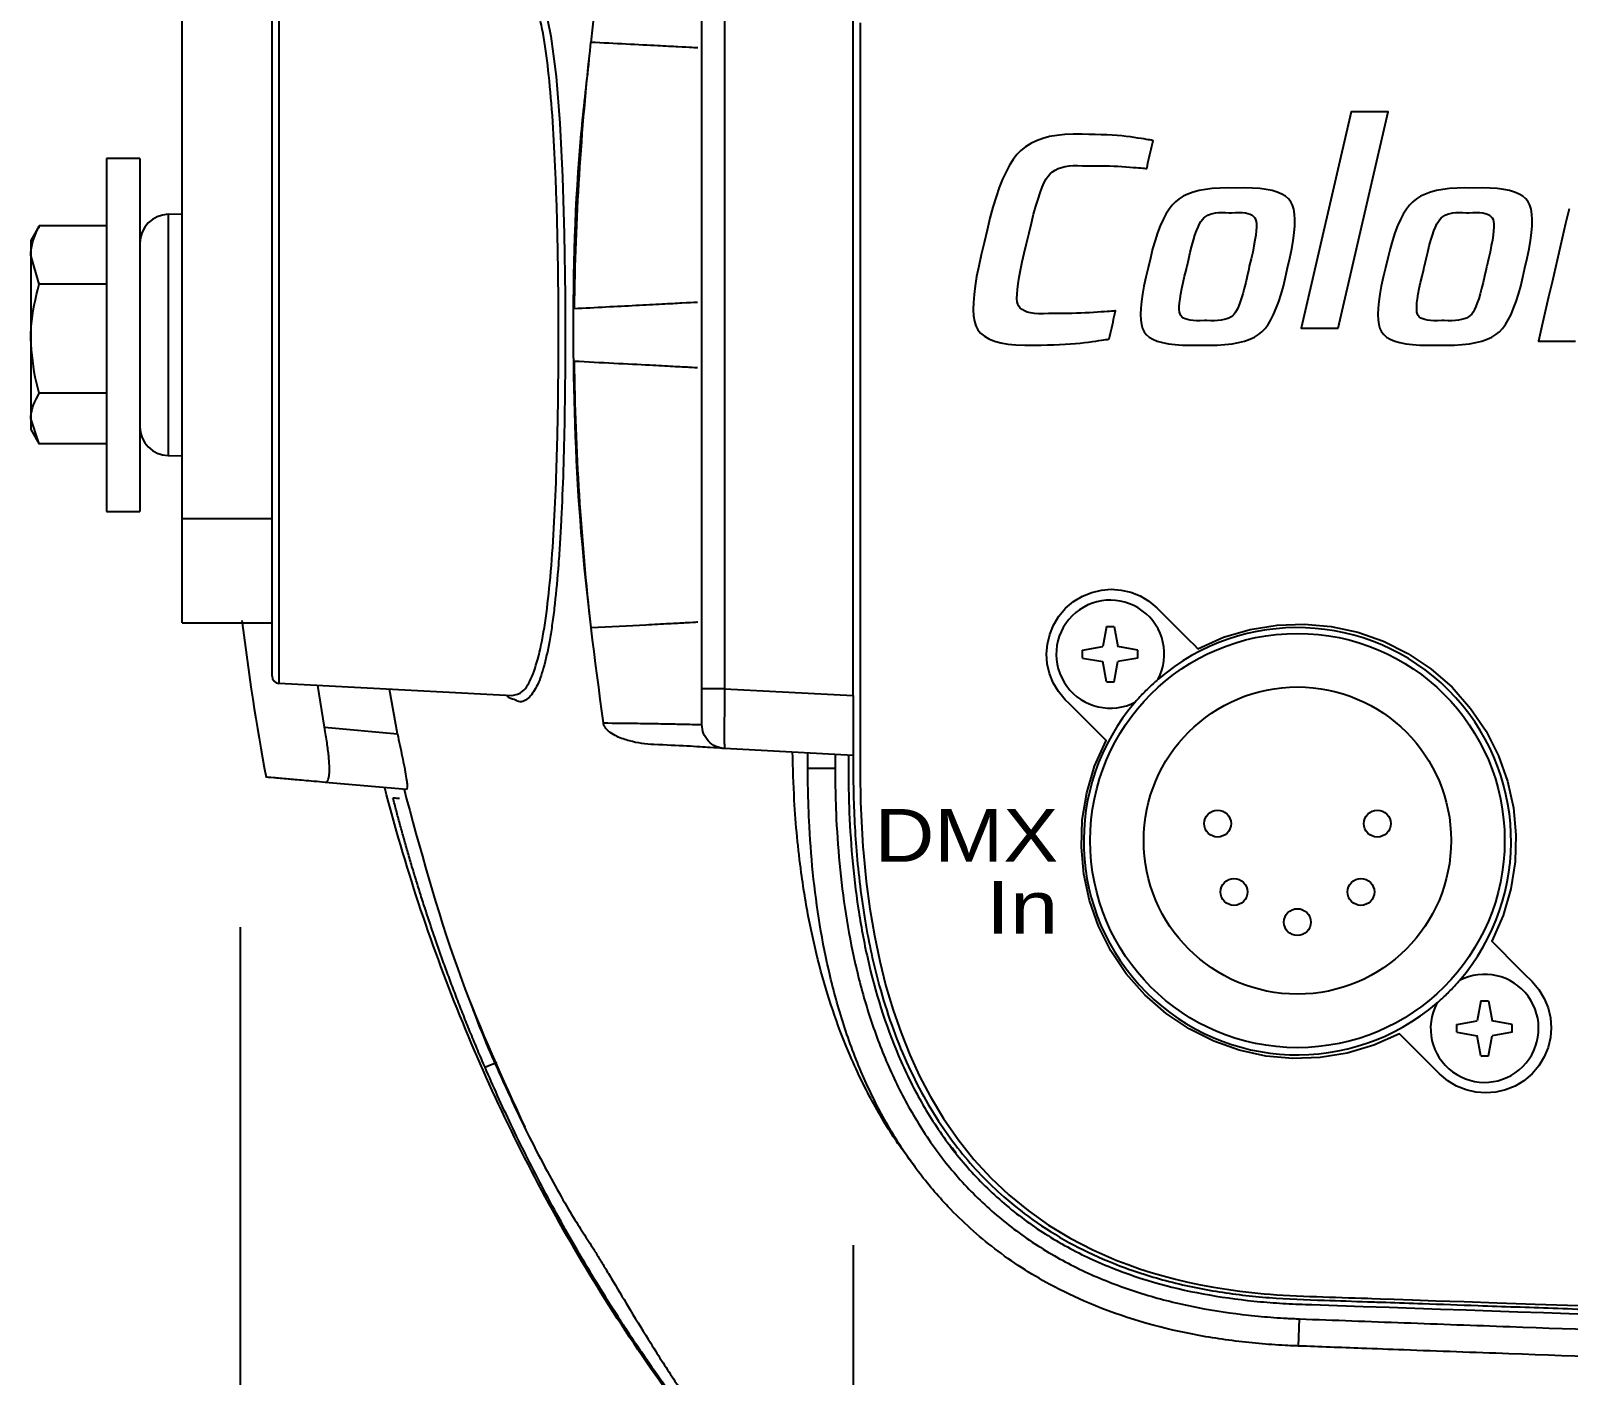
# Model space of a CAD drawing. Header units: inches. Extents: x 1.2 to 44.8, y 1.3 to 32.8.
# Drawn here: x 1.209 to 4.411, y 8.16 to 10.961 of the extents above; entities that cross this region are included whole.
import ezdxf

# ---------------------------------------------------------------- set-up
doc = ezdxf.new("R2010")
doc.units = ezdxf.units.IN
doc.header["$MEASUREMENT"] = 0
for name, color, linetype in [('7412A1005 - CSPAR-XLR', 7, 'Continuous'), ('DIM', 1, 'Continuous'), ('LABEL', 2, 'Continuous'), ('OBJECT', 7, 'Continuous')]:
    doc.layers.add(name, color=color, linetype=linetype)
doc.styles.add('Arial', font='arial.ttf')
doc.dimstyles.new('ANSI & Metric .30 Stacked', dxfattribs={"dimscale": 2.666667, "dimtxt": 0.3, "dimasz": 0.375, "dimexe": 0.3, "dimexo": 0.3, "dimgap": 0.1, "dimtad": 0, "dimtih": 1, "dimtoh": 1, "dimzin": 4, "dimdsep": 46, "dimtxsty": 'Arial', "dimcen": 0.15, "dimadec": 0, "dimazin": 0, "dimtfac": 0.75, "dimtofl": 0, "dimtmove": 0, "dimatfit": 3, "dimfxl": 1, "dimtolj": 1, "dimtzin": 0, "dimarcsym": 0})

# ---------------------------------------------------------------- blocks, each defined once
blk = doc.blocks.new('*D2')
at = {"layer": 'Defpoints', "color": 0, "transparency": 16777216}
for p in [(2.9219, 8.7308), (8.2869, 8.7308), (2.9219, 4.8502)]:
    blk.add_point(p, dxfattribs=at)
at = {"layer": 'DIM', "color": 0, "lineweight": -2, "transparency": 16777216}
for p, q in [((2.9219, 8.4308), (2.9219, 4.5502)), ((8.2869, 8.4308), (8.2869, 4.5502)), ((3.2969, 4.8502), (4.7707, 4.8502)), ((7.9119, 4.8502), (6.5454, 4.8502))]:
    blk.add_line(p, q, dxfattribs=at)
at = {"layer": 'DIM', "color": 0, "transparency": 16777216}
for points in [[(3.2969, 4.9127), (3.2969, 4.7877), (2.9219, 4.8502)], [(7.9119, 4.9127), (7.9119, 4.7877), (8.2869, 4.8502)]]:
    blk.add_solid(points, dxfattribs=at)
at = {"layer": 'DIM', "color": 0, "transparency": 16777216, "char_height": 0.3, "attachment_point": 5, "style": 'Arial'}
for s, insert in [('\\A1;5.37', (5.658, 5.1035)), ('\\A1;[136mm]', (5.658, 4.558))]:
    blk.add_mtext(s, dxfattribs=dict(at, insert=insert))
blk = doc.blocks.new('*D3')
at = {"layer": 'Defpoints', "color": 0, "transparency": 16777216}
for p in [(9.6286, 9.7121), (1.6453, 9.3933), (1.6453, 3.4586)]:
    blk.add_point(p, dxfattribs=at)
at = {"layer": 'DIM', "color": 0, "lineweight": -2, "transparency": 16777216}
for p, q in [((9.6286, 9.4121), (9.6286, 3.1586)), ((1.6453, 9.0933), (1.6453, 3.1586)), ((2.0203, 3.4586), (4.7847, 3.4586)), ((9.2536, 3.4586), (6.5594, 3.4586))]:
    blk.add_line(p, q, dxfattribs=at)
at = {"layer": 'DIM', "color": 0, "transparency": 16777216}
for points in [[(2.0203, 3.5211), (2.0203, 3.3961), (1.6453, 3.4586)], [(9.2536, 3.5211), (9.2536, 3.3961), (9.6286, 3.4586)]]:
    blk.add_solid(points, dxfattribs=at)
at = {"layer": 'DIM', "color": 0, "transparency": 16777216, "char_height": 0.3, "attachment_point": 5, "style": 'Arial'}
for s, insert in [('\\A1;7.98', (5.672, 3.7117)), ('\\A1;[203mm]', (5.672, 3.1663))]:
    blk.add_mtext(s, dxfattribs=dict(at, insert=insert))

msp = doc.modelspace()

# ---------------------------------------------------------------- linework, layer by layer
at = {"layer": '7412A1005 - CSPAR-XLR'}
for centre, radius in [((3.8469, 9.2736), 0.32), ((3.6807, 9.3089), 0.028), ((4.0132, 9.3089), 0.028), ((3.7148, 9.1666), 0.028), ((3.9791, 9.1666), 0.028), ((3.8469, 9.1036), 0.028)]:
    msp.add_circle(centre, radius, dxfattribs=at)
at = {"layer": 'LABEL'}
for points in [[(2.9364, 10.9769), (2.9364, 10.95), (2.9364, 10.9231), (2.9364, 10.8962), (2.9364, 10.8694), (2.9364, 9.7842), (2.9364, 9.7369), (2.9364, 9.6941), (2.9364, 9.6558), (2.9364, 9.6221), (2.9364, 9.593), (2.9364, 9.5683), (2.9364, 9.5483), (2.9364, 9.5328), (2.9364, 9.5218), (2.9364, 9.5154), (2.9364, 9.4944), (2.9364, 9.4751), (2.9364, 9.4575), (2.9364, 9.4416), (2.9365, 9.4273), (2.9365, 9.4147), (2.9366, 9.4038), (2.9366, 9.3946), (2.9367, 9.3871), (2.9368, 9.3812), (2.9371, 9.3674), (2.9374, 9.3537), (2.9378, 9.3401), (2.9384, 9.3266), (2.939, 9.3132), (2.9396, 9.3), (2.9404, 9.2868), (2.9412, 9.2738), (2.9422, 9.2608), (2.9432, 9.248), (2.949, 9.1886), (2.9566, 9.1311), (2.966, 9.0756), (2.9772, 9.022), (2.9902, 8.9703), (3.005, 8.9206), (3.0216, 8.8728), (3.0399, 8.8269), (3.0601, 8.783), (3.082, 8.741), (3.1099, 8.6944), (3.1403, 8.6505), (3.1731, 8.6094), (3.2083, 8.571), (3.246, 8.5354), (3.2861, 8.5026), (3.3286, 8.4726), (3.3736, 8.4453), (3.421, 8.4208), (3.4709, 8.399), (3.4943, 8.3901), (3.5182, 8.3817), (3.5426, 8.3738), (3.5675, 8.3666), (3.5929, 8.3599), (3.6187, 8.3538), (3.6451, 8.3482), (3.672, 8.3432), (3.6993, 8.3388), (3.7272, 8.3349), (3.7393, 8.3335), (3.7518, 8.3321), (3.7644, 8.3308), (3.7773, 8.3296), (3.7904, 8.3285), (3.8037, 8.3275), (3.8173, 8.3267), (3.8311, 8.3259), (3.8451, 8.3252), (3.8594, 8.3246), (3.8728, 8.3241), (3.8863, 8.3236), (3.8997, 8.3231), (3.9131, 8.3227), (3.9265, 8.3222), (3.9399, 8.3217), (3.9534, 8.3213), (3.9668, 8.3208), (3.9802, 8.3204), (3.9936, 8.32), (4.0016, 8.3197), (4.0197, 8.3191), (4.048, 8.3181), (4.0864, 8.3167), (4.135, 8.315), (4.1938, 8.313), (4.2628, 8.3106), (4.3419, 8.3078), (4.4312, 8.3047)], [(3.9318, 10.341), (4.0358, 10.7919), (3.9586, 10.7919), (3.8545, 10.341), (3.9318, 10.341)], [(3.4548, 10.3186), (3.4562, 10.3245), (3.4575, 10.3303), (3.4589, 10.3362), (3.4602, 10.342), (3.4616, 10.3479), (3.4629, 10.3537), (3.4642, 10.3595), (3.4656, 10.3654), (3.4669, 10.3712), (3.4683, 10.3771), (3.4674, 10.377), (3.4656, 10.3768), (3.4631, 10.3766), (3.4597, 10.3763), (3.4555, 10.376), (3.4505, 10.3757), (3.4448, 10.3753), (3.4382, 10.3748), (3.4308, 10.3743), (3.4226, 10.3738), (3.4139, 10.3733), (3.4051, 10.3728), (3.3961, 10.3724), (3.387, 10.3721), (3.3776, 10.3718), (3.3682, 10.3716), (3.3586, 10.3714), (3.3488, 10.3714), (3.3389, 10.3714), (3.3288, 10.3714), (3.318, 10.371), (3.3081, 10.3712), (3.2993, 10.3718), (3.2914, 10.373), (3.2845, 10.3747), (3.2785, 10.3769), (3.2736, 10.3796), (3.2696, 10.3828), (3.2666, 10.3866), (3.2646, 10.3908), (3.2634, 10.3962), (3.2628, 10.4031), (3.263, 10.4117), (3.2638, 10.4219), (3.2653, 10.4337), (3.2675, 10.4472), (3.2704, 10.4622), (3.274, 10.4789), (3.2782, 10.4973), (3.2831, 10.5172), (3.288, 10.5394), (3.2929, 10.5598), (3.2976, 10.5784), (3.3022, 10.5952), (3.3068, 10.6101), (3.3112, 10.6233), (3.3156, 10.6347), (3.3198, 10.6442), (3.324, 10.6519), (3.328, 10.6579), (3.3323, 10.6626), (3.3372, 10.6668), (3.3428, 10.6704), (3.349, 10.6734), (3.3558, 10.6758), (3.3632, 10.6777), (3.3713, 10.6789), (3.38, 10.6796), (3.3893, 10.6798), (3.3993, 10.6793), (3.4091, 10.6794), (3.4188, 10.6795), (3.4283, 10.6795), (3.4376, 10.6794), (3.4467, 10.6792), (3.4557, 10.679), (3.4645, 10.6786), (3.4731, 10.6782), (3.4815, 10.6777), (3.4898, 10.6772), (3.4976, 10.6766), (3.5046, 10.6761), (3.5108, 10.6756), (3.5163, 10.6752), (3.521, 10.6748), (3.525, 10.6745), (3.5281, 10.6742), (3.5306, 10.674), (3.5322, 10.6738), (3.5331, 10.6737), (3.5344, 10.6795), (3.5357, 10.6853), (3.5371, 10.6911), (3.5384, 10.6969), (3.5397, 10.7027), (3.5411, 10.7085), (3.5424, 10.7142), (3.5437, 10.72), (3.5451, 10.7258), (3.5464, 10.7316), (3.5459, 10.7318), (3.5447, 10.7322), (3.5427, 10.7326), (3.5399, 10.7331), (3.5364, 10.7337), (3.5321, 10.7344), (3.527, 10.7352), (3.5212, 10.7362), (3.5146, 10.7372), (3.5073, 10.7383), (3.4993, 10.7394), (3.4906, 10.7404), (3.4814, 10.7414), (3.4715, 10.7422), (3.4609, 10.7429), (3.4498, 10.7435), (3.438, 10.744), (3.4256, 10.7445), (3.4126, 10.7448), (3.3989, 10.745), (3.3801, 10.7452), (3.3625, 10.7445), (3.346, 10.7427), (3.3306, 10.74), (3.3165, 10.7363), (3.3034, 10.7315), (3.2916, 10.7258), (3.2808, 10.7191), (3.2712, 10.7114), (3.2628, 10.7028), (3.2551, 10.6927), (3.2476, 10.6807), (3.2402, 10.6669), (3.2331, 10.6513), (3.2262, 10.6338), (3.2195, 10.6144), (3.213, 10.5932), (3.2067, 10.5702), (3.2007, 10.5452), (3.1948, 10.5185), (3.1885, 10.4936), (3.1833, 10.4704), (3.179, 10.4489), (3.1757, 10.4291), (3.1735, 10.411), (3.1722, 10.3946), (3.172, 10.38), (3.1727, 10.367), (3.1745, 10.3557), (3.1772, 10.3461), (3.1814, 10.3379), (3.1873, 10.3306), (3.195, 10.3242), (3.2046, 10.3187), (3.2159, 10.3142), (3.229, 10.3107), (3.2439, 10.308), (3.2606, 10.3063), (3.2791, 10.3056), (3.2994, 10.3057), (3.3133, 10.3059), (3.3267, 10.3062), (3.3394, 10.3066), (3.3516, 10.3072), (3.3631, 10.3077), (3.3741, 10.3084), (3.3845, 10.3092), (3.3943, 10.3101), (3.4035, 10.3111), (3.4122, 10.3122), (3.4201, 10.3133), (3.4272, 10.3143), (3.4335, 10.3151), (3.439, 10.3159), (3.4437, 10.3166), (3.4476, 10.3172), (3.4506, 10.3177), (3.4528, 10.3181), (3.4542, 10.3184), (3.4548, 10.3186)], [(3.8262, 10.4668), (3.8311, 10.4872), (3.8352, 10.5062), (3.8382, 10.5237), (3.8403, 10.5397), (3.8415, 10.5542), (3.8417, 10.5672), (3.8409, 10.5788), (3.8392, 10.5888), (3.8365, 10.5974), (3.8329, 10.6045), (3.8281, 10.6105), (3.8218, 10.6158), (3.8141, 10.6204), (3.8049, 10.6243), (3.7942, 10.6275), (3.7821, 10.63), (3.7686, 10.6318), (3.7536, 10.6329), (3.7371, 10.6333), (3.7193, 10.633), (3.7016, 10.6333), (3.685, 10.6329), (3.6696, 10.6318), (3.6552, 10.63), (3.6421, 10.6275), (3.63, 10.6243), (3.619, 10.6204), (3.6092, 10.6158), (3.6005, 10.6105), (3.5929, 10.6045), (3.5861, 10.5974), (3.5795, 10.5888), (3.5731, 10.5788), (3.567, 10.5672), (3.5612, 10.5542), (3.5557, 10.5397), (3.5504, 10.5237), (3.5454, 10.5062), (3.5407, 10.4872), (3.5362, 10.4668), (3.5313, 10.4471), (3.5272, 10.4288), (3.5241, 10.4119), (3.5219, 10.3965), (3.5206, 10.3824), (3.5202, 10.3698), (3.5207, 10.3587), (3.5221, 10.3489), (3.5245, 10.3406), (3.5277, 10.3337), (3.5322, 10.3278), (3.5383, 10.3226), (3.5459, 10.3181), (3.5551, 10.3143), (3.5659, 10.3111), (3.5783, 10.3087), (3.5923, 10.3069), (3.6079, 10.3058), (3.625, 10.3054), (3.6437, 10.3057), (3.6624, 10.3054), (3.6798, 10.3058), (3.6959, 10.3069), (3.7107, 10.3087), (3.7243, 10.3111), (3.7366, 10.3143), (3.7476, 10.3181), (3.7574, 10.3226), (3.7659, 10.3278), (3.7731, 10.3337), (3.7796, 10.3406), (3.7858, 10.3489), (3.7917, 10.3587), (3.7974, 10.3698), (3.8029, 10.3824), (3.808, 10.3965), (3.813, 10.4119), (3.8176, 10.4288), (3.822, 10.4471), (3.8262, 10.4668)], [(4.3205, 10.4668), (4.3254, 10.4872), (4.3294, 10.5062), (4.3325, 10.5237), (4.3346, 10.5397), (4.3358, 10.5542), (4.336, 10.5672), (4.3352, 10.5788), (4.3335, 10.5888), (4.3308, 10.5974), (4.3272, 10.6045), (4.3224, 10.6105), (4.3161, 10.6158), (4.3083, 10.6204), (4.2991, 10.6243), (4.2885, 10.6275), (4.2764, 10.63), (4.2629, 10.6318), (4.2479, 10.6329), (4.2314, 10.6333), (4.2135, 10.633), (4.1958, 10.6333), (4.1793, 10.6329), (4.1638, 10.6318), (4.1495, 10.63), (4.1363, 10.6275), (4.1243, 10.6243), (4.1133, 10.6204), (4.1035, 10.6158), (4.0948, 10.6105), (4.0873, 10.6045), (4.0804, 10.5974), (4.0738, 10.5888), (4.0674, 10.5788), (4.0614, 10.5672), (4.0555, 10.5542), (4.05, 10.5397), (4.0447, 10.5237), (4.0397, 10.5062), (4.035, 10.4872), (4.0305, 10.4668), (4.0256, 10.4471), (4.0215, 10.4288), (4.0184, 10.4119), (4.0162, 10.3965), (4.0149, 10.3824), (4.0145, 10.3698), (4.015, 10.3587), (4.0164, 10.3489), (4.0187, 10.3406), (4.022, 10.3337), (4.0265, 10.3278), (4.0326, 10.3226), (4.0402, 10.3181), (4.0494, 10.3143), (4.0602, 10.3111), (4.0726, 10.3087), (4.0866, 10.3069), (4.1021, 10.3058), (4.1193, 10.3054), (4.138, 10.3057), (4.1566, 10.3054), (4.174, 10.3058), (4.1901, 10.3069), (4.205, 10.3087), (4.2186, 10.3111), (4.2309, 10.3143), (4.2419, 10.3181), (4.2517, 10.3226), (4.2602, 10.3278), (4.2674, 10.3337), (4.2739, 10.3406), (4.2801, 10.3489), (4.286, 10.3587), (4.2917, 10.3698), (4.2971, 10.3824), (4.3023, 10.3965), (4.3072, 10.4119), (4.3119, 10.4288), (4.3163, 10.4471), (4.3205, 10.4668)], [(3.7455, 10.4643), (3.7423, 10.4495), (3.7392, 10.4359), (3.7361, 10.4235), (3.733, 10.4123), (3.73, 10.4023), (3.727, 10.3935), (3.7241, 10.386), (3.7212, 10.3796), (3.7183, 10.3744), (3.7155, 10.3705), (3.7124, 10.3673), (3.7087, 10.3646), (3.7044, 10.3622), (3.6996, 10.3603), (3.6941, 10.3588), (3.6881, 10.3576), (3.6815, 10.3569), (3.6742, 10.3565), (3.6664, 10.3566), (3.658, 10.3571), (3.6531, 10.3571), (3.6445, 10.3566), (3.6368, 10.3565), (3.6298, 10.3569), (3.6236, 10.3576), (3.6181, 10.3588), (3.6134, 10.3603), (3.6095, 10.3622), (3.6064, 10.3646), (3.604, 10.3673), (3.6024, 10.3705), (3.6014, 10.3744), (3.6009, 10.3796), (3.601, 10.386), (3.6015, 10.3935), (3.6026, 10.4023), (3.6042, 10.4123), (3.6063, 10.4235), (3.609, 10.4359), (3.6121, 10.4495), (3.6158, 10.4643), (3.6159, 10.4648), (3.616, 10.4654), (3.6162, 10.466), (3.6163, 10.4666), (3.6164, 10.4671), (3.6165, 10.4677), (3.6167, 10.4683), (3.6168, 10.4688), (3.617, 10.4694), (3.6171, 10.47), (3.6205, 10.4854), (3.6238, 10.4996), (3.6271, 10.5125), (3.6304, 10.5241), (3.6336, 10.5345), (3.6367, 10.5436), (3.6399, 10.5515), (3.643, 10.5582), (3.646, 10.5635), (3.649, 10.5676), (3.6523, 10.5709), (3.6561, 10.5738), (3.6603, 10.5762), (3.6652, 10.5782), (3.6705, 10.5799), (3.6763, 10.581), (3.6827, 10.5818), (3.6896, 10.5822), (3.697, 10.5821), (3.7049, 10.5816), (3.7099, 10.5816), (3.7181, 10.5821), (3.7256, 10.5822), (3.7324, 10.5818), (3.7385, 10.581), (3.7439, 10.5799), (3.7485, 10.5782), (3.7524, 10.5762), (3.7556, 10.5738), (3.7581, 10.5709), (3.7599, 10.5676), (3.761, 10.5635), (3.7616, 10.5582), (3.7616, 10.5515), (3.7611, 10.5436), (3.7601, 10.5345), (3.7585, 10.5241), (3.7564, 10.5125), (3.7537, 10.4996), (3.7505, 10.4854), (3.7467, 10.47), (3.7466, 10.4694), (3.7465, 10.4688), (3.7464, 10.4683), (3.7462, 10.4677), (3.7461, 10.4671), (3.746, 10.4666), (3.7459, 10.466), (3.7457, 10.4654), (3.7456, 10.4648), (3.7455, 10.4643)], [(4.2398, 10.4643), (4.2366, 10.4495), (4.2334, 10.4359), (4.2304, 10.4235), (4.2273, 10.4123), (4.2243, 10.4023), (4.2213, 10.3935), (4.2184, 10.386), (4.2155, 10.3796), (4.2126, 10.3744), (4.2098, 10.3705), (4.2067, 10.3673), (4.203, 10.3646), (4.1987, 10.3622), (4.1939, 10.3603), (4.1884, 10.3588), (4.1824, 10.3576), (4.1758, 10.3569), (4.1685, 10.3565), (4.1607, 10.3566), (4.1524, 10.3571), (4.1473, 10.3571), (4.1388, 10.3566), (4.1311, 10.3565), (4.1241, 10.3569), (4.1179, 10.3576), (4.1124, 10.3588), (4.1077, 10.3603), (4.1038, 10.3622), (4.1006, 10.3646), (4.0983, 10.3673), (4.0966, 10.3705), (4.0957, 10.3744), (4.0952, 10.3796), (4.0952, 10.386), (4.0958, 10.3935), (4.0969, 10.4023), (4.0985, 10.4123), (4.1006, 10.4235), (4.1032, 10.4359), (4.1064, 10.4495), (4.1101, 10.4643), (4.1102, 10.4648), (4.1103, 10.4654), (4.1104, 10.466), (4.1106, 10.4666), (4.1107, 10.4671), (4.1108, 10.4677), (4.111, 10.4683), (4.1111, 10.4688), (4.1112, 10.4694), (4.1114, 10.47), (4.1148, 10.4854), (4.1181, 10.4996), (4.1214, 10.5125), (4.1246, 10.5241), (4.1279, 10.5345), (4.131, 10.5436), (4.1341, 10.5515), (4.1372, 10.5582), (4.1403, 10.5635), (4.1433, 10.5676), (4.1465, 10.5709), (4.1503, 10.5738), (4.1546, 10.5762), (4.1594, 10.5782), (4.1648, 10.5799), (4.1706, 10.581), (4.177, 10.5818), (4.1839, 10.5822), (4.1913, 10.5821), (4.1992, 10.5816), (4.2041, 10.5816), (4.2124, 10.5821), (4.2199, 10.5822), (4.2267, 10.5818), (4.2328, 10.581), (4.2381, 10.5799), (4.2428, 10.5782), (4.2467, 10.5762), (4.2499, 10.5738), (4.2524, 10.5709), (4.2542, 10.5676), (4.2553, 10.5635), (4.2558, 10.5582), (4.2559, 10.5515), (4.2554, 10.5436), (4.2543, 10.5345), (4.2528, 10.5241), (4.2506, 10.5125), (4.248, 10.4996), (4.2448, 10.4854), (4.241, 10.47), (4.2409, 10.4694), (4.2408, 10.4688), (4.2407, 10.4683), (4.2405, 10.4677), (4.2404, 10.4671), (4.2403, 10.4666), (4.2402, 10.466), (4.24, 10.4654), (4.2399, 10.4648), (4.2398, 10.4643)], [(4.4124, 10.5897), (4.4053, 10.5591), (4.3983, 10.5285), (4.3912, 10.4979), (4.3841, 10.4673), (4.3771, 10.4367), (4.37, 10.4061), (4.3629, 10.3755), (4.3559, 10.3449), (4.3488, 10.3143), (4.4261, 10.3143)], [(4.3354, 8.7876), (4.3185, 8.7733), (4.3001, 8.7621), (4.2804, 8.7542), (4.26, 8.7494), (4.2392, 8.7478), (4.2184, 8.7494), (4.198, 8.7542), (4.1783, 8.7621), (4.1599, 8.7733), (4.143, 8.7876), (4.1347, 8.796), (4.1263, 8.8043), (4.1179, 8.8127), (4.1096, 8.8211), (4.1012, 8.8294), (4.0929, 8.8378), (4.0845, 8.8461), (4.0762, 8.8545), (4.0678, 8.8628), (4.0595, 8.8712), (4.0058, 8.8474), (3.9504, 8.8309), (3.8941, 8.8217), (3.8374, 8.8197), (3.7812, 8.8247), (3.7259, 8.8367), (3.6725, 8.8555), (3.6214, 8.8811), (3.5735, 8.9134), (3.5294, 8.9521), (3.4906, 8.9962), (3.4584, 9.0442), (3.4328, 9.0952), (3.414, 9.1487), (3.402, 9.2039), (3.397, 9.2601), (3.399, 9.3168), (3.4082, 9.3731), (3.4246, 9.4285), (3.4485, 9.4822), (3.44, 9.4907), (3.4315, 9.4992), (3.423, 9.5077), (3.4145, 9.5162), (3.406, 9.5246), (3.3975, 9.5331), (3.389, 9.5416), (3.3805, 9.5501), (3.372, 9.5586), (3.3635, 9.5671), (3.3495, 9.5839), (3.3386, 9.6022), (3.3308, 9.6216), (3.3261, 9.6418), (3.3247, 9.6624), (3.3263, 9.683), (3.3311, 9.7032), (3.339, 9.7226), (3.35, 9.7408), (3.3642, 9.7574), (3.3809, 9.7716), (3.3991, 9.7826), (3.4185, 9.7905), (3.4387, 9.7953), (3.4592, 9.797), (3.4798, 9.7955), (3.5, 9.7908), (3.5195, 9.7831), (3.5378, 9.7721), (3.5545, 9.7581), (3.563, 9.7496), (3.5715, 9.7411), (3.58, 9.7326), (3.5885, 9.7241), (3.597, 9.7157), (3.6055, 9.7072), (3.614, 9.6987), (3.6225, 9.6902), (3.631, 9.6817), (3.6395, 9.6732), (3.6931, 9.697), (3.7484, 9.7134), (3.8046, 9.7226), (3.8612, 9.7247), (3.9173, 9.7197), (3.9725, 9.7078), (4.0259, 9.6891), (4.0768, 9.6636), (4.1247, 9.6315), (4.1689, 9.5929), (4.2076, 9.549), (4.2399, 9.5012), (4.2656, 9.4504), (4.2846, 9.397), (4.2967, 9.342), (4.3019, 9.2858), (4.3001, 9.2292), (4.2912, 9.173), (4.275, 9.1176), (4.2514, 9.064), (4.3102, 9.0052), (4.3186, 8.9968), (4.3354, 8.98), (4.3497, 8.9631), (4.3609, 8.9447), (4.3688, 8.925), (4.3736, 8.9046), (4.3752, 8.8838), (4.3736, 8.863), (4.3688, 8.8426), (4.3609, 8.8229), (4.3497, 8.8045), (4.3354, 8.7876)]]:
    msp.add_lwpolyline(points, dxfattribs=at)
at = {"layer": 'OBJECT'}
for p, q in [((1.5249, 9.7269), (1.5249, 16.7992)), ((1.7119, 9.6161), (1.7119, 16.7992)), ((2.3764, 10.9364), (2.3978, 11.1349)), ((2.9219, 9.576), (2.9219, 11.0779)), ((1.7262, 11.0527), (1.7262, 9.6012)), ((2.6069, 9.59), (2.6069, 11.0638)), ((2.6543, 11.0638), (2.6543, 9.59)), ((2.6065, 10.9244), (2.6065, 10.9244)), ((1.4369, 10.6944), (1.3669, 10.6944)), ((1.3669, 10.6944), (1.3669, 9.9594)), ((1.4369, 10.6944), (1.4369, 9.9594)), ((1.5249, 10.5786), (1.4959, 10.5781)), ((1.4959, 10.5781), (1.4959, 10.0757)), ((1.2271, 10.5544), (1.2095, 10.5238)), ((1.227, 10.554), (1.2255, 10.5494)), ((1.3669, 10.554), (1.227, 10.554)), ((1.2095, 10.5238), (1.2095, 10.1301)), ((1.227, 10.4328), (1.2095, 10.4934)), ((1.3669, 10.4328), (1.227, 10.4328)), ((2.6062, 10.3959), (2.6062, 10.3959)), ((2.6062, 10.258), (2.6062, 10.258)), ((1.3669, 10.2057), (1.227, 10.2057)), ((1.227, 10.0998), (1.2095, 10.1527)), ((1.2095, 10.1301), (1.2271, 10.0994)), ((1.3669, 10.0998), (1.227, 10.0998)), ((1.4959, 10.0757), (1.5249, 10.0752)), ((1.3669, 9.9594), (1.4369, 9.9594)), ((1.7119, 9.9436), (1.5249, 9.9436)), ((1.5249, 9.7269), (1.7119, 9.7269)), ((2.6065, 9.7294), (2.6065, 9.7294)), ((3.4492, 9.7195), (3.4415, 9.6776)), ((3.4492, 9.7195), (3.4652, 9.7195)), ((3.4652, 9.7195), (3.4728, 9.6776)), ((3.3996, 9.67), (3.4415, 9.6776)), ((3.3996, 9.6539), (3.3996, 9.67)), ((3.5148, 9.67), (3.4728, 9.6776)), ((3.5148, 9.6539), (3.5148, 9.67)), ((3.3996, 9.6539), (3.4415, 9.6463)), ((3.4492, 9.6044), (3.4415, 9.6463)), ((3.4652, 9.6044), (3.4728, 9.6463)), ((3.5148, 9.6539), (3.4728, 9.6463)), ((3.4492, 9.6044), (3.4652, 9.6044)), ((1.7262, 9.6012), (2.2121, 9.5757)), ((1.8213, 9.5096), (1.8072, 9.5969)), ((1.9729, 9.496), (1.9566, 9.5891)), ((2.6543, 9.59), (2.9219, 9.576)), ((1.8213, 9.5096), (1.9729, 9.496)), ((2.9219, 9.4511), (2.6543, 9.4652)), ((2.8275, 9.4242), (2.8274, 9.4561)), ((2.8842, 9.4531), (2.8842, 9.4242)), ((2.8275, 9.4242), (2.8842, 9.4242)), ((1.9915, 9.3801), (1.8222, 9.3949)), ((1.9867, 9.3805), (1.9919, 9.3601)), ((4.2287, 8.94), (4.221, 8.8981)), ((4.2287, 8.94), (4.2447, 8.94)), ((4.2447, 8.94), (4.2523, 8.8981)), ((4.1791, 8.8905), (4.221, 8.8981)), ((4.1791, 8.8744), (4.1791, 8.8905)), ((4.1791, 8.8744), (4.221, 8.8668)), ((4.2943, 8.8905), (4.2523, 8.8981)), ((4.2943, 8.8744), (4.2523, 8.8668)), ((4.2943, 8.8744), (4.2943, 8.8905)), ((4.2287, 8.8249), (4.221, 8.8668)), ((4.2447, 8.8249), (4.2523, 8.8668)), ((4.2287, 8.8249), (4.2447, 8.8249)), ((3.136, 8.6227), (3.1282, 8.6336)), ((3.8492, 8.2206), (3.8514, 8.2772))]:
    msp.add_line(p, q, dxfattribs=at)
at = {"layer": 'OBJECT', "flags": 128}
msp.add_lwpolyline([(2.2437, 11.0854), (2.2629, 11.0603), (2.2795, 11.0137), (2.2926, 10.9493), (2.3032, 10.8652), (2.3109, 10.7682), (2.3166, 10.6556), (2.3201, 10.5369), (2.322, 10.4088), (2.3223, 10.3269)], dxfattribs=at)
at = {"layer": 'OBJECT'}
msp.add_circle((3.8469, 9.2736), 0.4315, dxfattribs=at)
for centre, radius, start, end in [((1.4969, 10.5182), 0.06, 91, 180), ((1.4969, 10.1357), 0.06, 180, 269), ((3.4572, 9.6619), 0.1125, 332.2469, 297.7531), ((6.6019, 10.3269), 4.9882, 186.8464, 190.6459), ((3.8469, 9.2722), 0.445, 319.2986, 130.7014), ((1.7269, 9.6161), 0.015, 180, 267), ((3.8469, 9.2722), 0.445, 139.2986, 310.7014), ((4.2367, 8.8824), 0.1125, 152.2469, 117.7531)]:
    msp.add_arc(centre, radius, start, end, dxfattribs=at)
for points, knots in [([(2.3084, 10.3269), (2.3084, 10.3538), (2.3082, 10.4223), (2.3066, 10.5321), (2.3031, 10.6506), (2.2976, 10.7609), (2.2899, 10.8578), (2.2795, 10.9405), (2.2664, 11.0051), (2.25, 11.0505), (2.232, 11.076), (2.218, 11.0764), (2.2118, 11.0766)], [0, 0, 0, 0, 0.0675008, 0.171981, 0.2794949, 0.383922, 0.4913903, 0.5956309, 0.7028999, 0.8071273, 0.9143439, 1, 1, 1, 1]), ([(2.3752, 10.9365), (2.365, 10.8444), (2.3569, 10.7522), (2.3453, 10.5673), (2.3418, 10.4746), (2.3409, 10.382)], [0, 0, 0, 0, 0.5, 0.5, 1, 1, 1, 1]), ([(2.5983, 10.9248), (2.5956, 10.925), (2.5903, 10.9252), (2.5589, 10.9269), (2.5137, 10.9293), (2.4508, 10.9325), (2.4004, 10.9352), (2.3752, 10.9365)], [0, 0, 0, 0, 0.197238, 0.377446, 0.557806, 0.77887, 1, 1, 1, 1]), ([(2.4018, 9.5187), (2.3843, 9.6507), (2.3493, 9.9154), (2.3353, 10.3259), (2.3441, 10.6552), (2.3665, 10.8487), (2.3724, 10.9)], [0, 0, 0, 0, 0.288198, 0.578039, 0.888239, 1, 1, 1, 1]), ([(1.2095, 10.4934), (1.2095, 10.4948), (1.2097, 10.5153), (1.2187, 10.5354), (1.227, 10.554)], [0, 0, 0, 0, 0.070201, 1, 1, 1, 1]), ([(1.2095, 10.3192), (1.2096, 10.3277), (1.2104, 10.3662), (1.2198, 10.4036), (1.227, 10.4328)], [0, 0, 0, 0, 0.221869, 1, 1, 1, 1]), ([(2.3409, 10.382), (2.3854, 10.3843), (2.4528, 10.3878), (2.5263, 10.3917), (2.5695, 10.3939), (2.5927, 10.3952), (2.5969, 10.3954), (2.5978, 10.3954)], [0, 0, 0, 0, 0.360553, 0.544849, 0.729283, 0.941847, 1, 1, 1, 1]), ([(1.227, 10.2057), (1.225, 10.213), (1.2146, 10.2499), (1.2117, 10.2884), (1.2095, 10.3192)], [0, 0, 0, 0, 0.198275, 1, 1, 1, 1]), ([(2.2121, 9.5761), (2.2195, 9.5774), (2.2347, 9.5803), (2.2535, 9.612), (2.2695, 9.6634), (2.2821, 9.7333), (2.2919, 9.8206), (2.2991, 9.9211), (2.3041, 10.034), (2.3069, 10.1417), (2.3082, 10.2405), (2.3083, 10.298), (2.3084, 10.3269)], [0, 0, 0, 0, 0.104198, 0.215458, 0.321376, 0.430435, 0.535203, 0.643024, 0.747579, 0.85516, 0.927102, 1, 1, 1, 1]), ([(2.3223, 10.3269), (2.3223, 10.2976), (2.3222, 10.2684), (2.3217, 10.2105), (2.3213, 10.1817), (2.3208, 10.1531)], [0, 0, 0, 0, 0.5, 0.5, 1, 1, 1, 1]), ([(2.5978, 10.2584), (2.594, 10.2586), (2.587, 10.259), (2.5485, 10.261), (2.496, 10.2637), (2.4246, 10.2675), (2.3688, 10.2704), (2.3409, 10.2719)], [0, 0, 0, 0, 0.215327, 0.391546, 0.567946, 0.783942, 1, 1, 1, 1]), ([(2.3409, 10.2719), (2.3418, 10.1792), (2.3453, 10.0866), (2.357, 9.9017), (2.3652, 9.8094), (2.3756, 9.7173)], [0, 0, 0, 0, 0.5, 0.5, 1, 1, 1, 1]), ([(1.2095, 10.1527), (1.2095, 10.154), (1.2097, 10.1718), (1.2187, 10.1894), (1.227, 10.2057)], [0, 0, 0, 0, 0.070201, 1, 1, 1, 1]), ([(2.3208, 10.1531), (2.3201, 10.1159), (2.3193, 10.0799), (2.317, 10.01), (2.3157, 9.9762), (2.3132, 9.927), (2.3123, 9.9109), (2.3104, 9.8796), (2.3093, 9.8644), (2.306, 9.8204), (2.3035, 9.7929), (2.2992, 9.7544), (2.2976, 9.7421), (2.2944, 9.7183), (2.2927, 9.7071), (2.2872, 9.6752), (2.2833, 9.6564), (2.2768, 9.6319), (2.2745, 9.6243), (2.2697, 9.6104), (2.2672, 9.604), (2.2594, 9.587), (2.2539, 9.5785), (2.248, 9.5726)], [0, 0, 0, 0, 0.125, 0.125, 0.25, 0.25, 0.3125, 0.3125, 0.375, 0.375, 0.5, 0.5, 0.5625, 0.5625, 0.625, 0.625, 0.75, 0.75, 0.8125, 0.8125, 0.875, 0.875, 1, 1, 1, 1]), ([(2.3756, 9.7173), (2.4156, 9.7194), (2.4759, 9.7226), (2.5399, 9.7259), (2.5764, 9.7279), (2.5949, 9.7288), (2.598, 9.729), (2.5983, 9.729)], [0, 0, 0, 0, 0.373121, 0.56422, 0.755443, 0.975167, 1, 1, 1, 1]), ([(3.5567, 9.6095), (3.55, 9.6035), (3.5364, 9.5914), (3.5201, 9.5745), (3.5119, 9.5651), (3.5096, 9.5624)], [0, 0, 0, 0, 0.4140162, 0.8311039, 1, 1, 1, 1]), ([(2.2163, 9.5678), (2.2111, 9.5682), (2.2059, 9.5687), (2.2, 9.5763), (2.2, 9.5763)], [0, 0, 0, 0, 0.998038, 1, 1, 1, 1]), ([(2.2104, 9.5763), (2.2107, 9.576), (2.2113, 9.5756), (2.2119, 9.5759), (2.2121, 9.5761)], [0, 0, 0, 0, 0.525064, 1, 1, 1, 1]), ([(2.248, 9.5726), (2.2407, 9.5666), (2.2309, 9.5586), (2.2193, 9.5659), (2.2163, 9.5678)], [0, 0, 0, 0, 0.743427, 1, 1, 1, 1]), ([(2.6069, 9.5151), (2.6069, 9.5151), (2.6069, 9.5158), (2.6069, 9.5193), (2.6069, 9.5208), (2.6069, 9.5252), (2.6069, 9.528), (2.6069, 9.5354), (2.6069, 9.5398), (2.6069, 9.5492), (2.6069, 9.5541), (2.6069, 9.5693), (2.6069, 9.5796), (2.6069, 9.59)], [0, 0, 0, 0, 0.25, 0.25, 0.375, 0.375, 0.5, 0.5, 0.625, 0.625, 0.75, 0.75, 1, 1, 1, 1]), ([(2.6543, 9.59), (2.648, 9.59), (2.6418, 9.59), (2.6303, 9.59), (2.625, 9.59), (2.6163, 9.59), (2.6128, 9.59), (2.6082, 9.59), (2.6069, 9.59), (2.6069, 9.59)], [0, 0, 0, 0, 0.25, 0.25, 0.5, 0.5, 0.75, 0.75, 1, 1, 1, 1]), ([(2.6543, 9.59), (2.6541, 9.5732), (2.6539, 9.5562), (2.6536, 9.5318), (2.6535, 9.524), (2.6533, 9.5092), (2.6532, 9.5024), (2.6532, 9.4905), (2.6533, 9.4854), (2.6535, 9.4771), (2.6536, 9.4739), (2.6539, 9.4668), (2.6541, 9.4652), (2.6543, 9.4652)], [0, 0, 0, 0, 0.25, 0.25, 0.375, 0.375, 0.5, 0.5, 0.625, 0.625, 0.75, 0.75, 1, 1, 1, 1]), ([(2.9219, 9.576), (2.9219, 9.5726), (2.9219, 9.5659), (2.9219, 9.5561), (2.9219, 9.5468), (2.9219, 9.5379), (2.9219, 9.5294), (2.9219, 9.5214), (2.9219, 9.5138), (2.9219, 9.5066), (2.9219, 9.4999), (2.9219, 9.4936), (2.9219, 9.4877), (2.9219, 9.4823), (2.9219, 9.4773), (2.9219, 9.4727), (2.9219, 9.4686), (2.9219, 9.4649), (2.9219, 9.4616), (2.9219, 9.4588), (2.9219, 9.4564), (2.9219, 9.4545), (2.9219, 9.453), (2.9219, 9.4519), (2.9219, 9.4512), (2.9219, 9.4512), (2.9219, 9.4511)], [0, 0, 0, 0, 0.050284, 0.098526, 0.144832, 0.189324, 0.232139, 0.273432, 0.313373, 0.352151, 0.389974, 0.427064, 0.463657, 0.5, 0.536342, 0.572936, 0.610026, 0.647849, 0.686627, 0.726568, 0.76786, 0.810676, 0.855168, 0.901474, 0.949715, 1, 1, 1, 1]), ([(1.8222, 9.3949), (1.8226, 9.3949), (1.8236, 9.3949), (1.8248, 9.3954), (1.826, 9.3962), (1.8271, 9.3973), (1.8285, 9.3996), (1.83, 9.4037), (1.8312, 9.4118), (1.8316, 9.4229), (1.831, 9.436), (1.8299, 9.4495), (1.8284, 9.4627), (1.8265, 9.4772), (1.8241, 9.493), (1.8223, 9.5039), (1.8213, 9.5096)], [0, 0, 0, 0, 0.050888, 0.099599, 0.146269, 0.191045, 0.234083, 0.334266, 0.425738, 0.522977, 0.617017, 0.686121, 0.757585, 0.832957, 0.913453, 1, 1, 1, 1]), ([(2.5071, 9.4736), (2.4903, 9.4744), (2.4733, 9.4766), (2.4472, 9.4836), (2.4385, 9.4865), (2.4251, 9.4929), (2.4206, 9.4954), (2.4137, 9.5005), (2.4114, 9.5024), (2.4078, 9.5062), (2.4066, 9.5076), (2.4048, 9.5105), (2.4042, 9.5116), (2.4032, 9.5136), (2.4029, 9.5144), (2.4023, 9.5163), (2.402, 9.5174), (2.4018, 9.5187)], [0, 0, 0, 0, 0.5, 0.5, 0.75, 0.75, 0.875, 0.875, 0.9375, 0.9375, 0.96875, 0.96875, 0.984375, 0.984375, 0.992188, 0.992188, 1, 1, 1, 1]), ([(2.4018, 9.5187), (2.426, 9.5184), (2.4691, 9.518), (2.5228, 9.5171), (2.5751, 9.516), (2.6039, 9.5152), (2.6058, 9.5151), (2.6066, 9.5151)], [0, 0, 0, 0, 0.196042, 0.349629, 0.503105, 0.810212, 1, 1, 1, 1]), ([(2.6543, 9.4652), (2.648, 9.4655), (2.6418, 9.467), (2.6303, 9.4723), (2.625, 9.4761), (2.6163, 9.4853), (2.6128, 9.4907), (2.6082, 9.5024), (2.6069, 9.5088), (2.6069, 9.5151)], [0, 0, 0, 0, 0.25, 0.25, 0.5, 0.5, 0.75, 0.75, 1, 1, 1, 1]), ([(1.9729, 9.496), (1.9746, 9.488), (1.9763, 9.48), (1.9797, 9.4642), (1.9814, 9.4564), (1.9845, 9.441), (1.986, 9.4336), (1.9887, 9.4197), (1.9898, 9.4133), (1.9916, 9.4024), (1.9923, 9.3977), (1.9931, 9.3904), (1.9933, 9.3875), (1.9933, 9.3814), (1.9926, 9.38), (1.9915, 9.3801)], [0, 0, 0, 0, 0.125, 0.125, 0.25, 0.25, 0.375, 0.375, 0.5, 0.5, 0.625, 0.625, 0.75, 0.75, 1, 1, 1, 1]), ([(2.6543, 9.4652), (2.6546, 9.4652), (2.653, 9.4653), (2.6435, 9.4661), (2.6356, 9.4667), (2.6114, 9.4683), (2.5951, 9.4693), (2.5554, 9.4714), (2.5321, 9.4725), (2.5071, 9.4736)], [0, 0, 0, 0, 0.25, 0.25, 0.5, 0.5, 0.75, 0.75, 1, 1, 1, 1]), ([(2.6491, 9.4664), (2.649, 9.4664), (2.6451, 9.4667), (2.6402, 9.4669), (2.6354, 9.4672)], [0, 0, 0, 0, 0.014565, 1, 1, 1, 1]), ([(3.0508, 8.5942), (3.0402, 8.608), (3.0137, 8.6423), (2.967, 8.7175), (2.9206, 8.8104), (2.8832, 8.9059), (2.8545, 8.9985), (2.8308, 9.0986), (2.8109, 9.2176), (2.7989, 9.3393), (2.7966, 9.4246), (2.7957, 9.4583)], [0, 0, 0, 0, 0.112427, 0.279026, 0.42671, 0.527764, 0.622672, 0.713572, 0.802646, 0.922123, 1, 1, 1, 1]), ([(2.9119, 9.4517), (2.9119, 9.4339), (2.9119, 9.4161), (2.9123, 9.3806), (2.9127, 9.3628), (2.9146, 9.3096), (2.9167, 9.2741), (2.923, 9.2032), (2.9271, 9.1679), (2.9378, 9.0972), (2.9443, 9.0621), (2.9678, 8.9581), (2.9886, 8.8905), (3.0234, 8.8087), (3.0308, 8.7925), (3.0466, 8.7603), (3.0551, 8.7444), (3.0815, 8.6977), (3.1009, 8.6679), (3.1435, 8.6111), (3.1667, 8.5841), (3.2046, 8.546), (3.2178, 8.5336), (3.2447, 8.5101), (3.2586, 8.4989), (3.3011, 8.4668), (3.3309, 8.4475), (3.3775, 8.4215), (3.3934, 8.4134), (3.4257, 8.398), (3.4422, 8.3908), (3.5252, 8.3575), (3.5937, 8.3392), (3.6987, 8.3208), (3.7341, 8.3162), (3.7876, 8.3113), (3.8054, 8.31), (3.8411, 8.3081), (3.859, 8.3075), (4.4485, 8.2871), (5.0202, 8.2671), (5.5919, 8.247)], [0, 0, 0, 0, 0.015625, 0.015625, 0.03125, 0.03125, 0.0625, 0.0625, 0.09375, 0.09375, 0.125, 0.125, 0.1875, 0.1875, 0.203125, 0.203125, 0.21875, 0.21875, 0.25, 0.25, 0.28125, 0.28125, 0.296875, 0.296875, 0.3125, 0.3125, 0.34375, 0.34375, 0.359375, 0.359375, 0.375, 0.375, 0.4375, 0.4375, 0.46875, 0.46875, 0.484375, 0.484375, 0.5, 0.5, 1, 1, 1, 1]), ([(2.922, 9.458), (2.922, 9.4498), (2.922, 9.4259), (2.9221, 9.3792), (2.9241, 9.3187), (2.9301, 9.225), (2.9441, 9.1088), (2.9703, 8.9877), (3.0007, 8.8899), (3.0316, 8.8124), (3.0762, 8.7229), (3.1406, 8.6257), (3.2228, 8.5392), (3.3042, 8.4758), (3.3808, 8.4294), (3.4683, 8.3891), (3.5676, 8.3563), (3.6764, 8.3331), (3.7891, 8.3198), (3.8946, 8.3162), (3.9756, 8.3135), (4.0438, 8.3112), (4.1205, 8.3085), (4.2364, 8.3045), (4.3818, 8.2994), (4.5142, 8.2948), (4.6599, 8.2897), (4.8268, 8.2838), (5.0555, 8.2758), (5.3176, 8.2667), (5.5035, 8.2601), (5.6019, 8.2567)], [0, 0, 0, 0, 0.007204, 0.020946, 0.04089, 0.060206, 0.103209, 0.143271, 0.168545, 0.192826, 0.216271, 0.255993, 0.294527, 0.320163, 0.346158, 0.372854, 0.404365, 0.437529, 0.470096, 0.503626, 0.529998, 0.541053, 0.563369, 0.597229, 0.642632, 0.690825, 0.713234, 0.770308, 0.837127, 0.913691, 1, 1, 1, 1]), ([(3.8492, 8.2206), (3.8469, 8.2206), (3.8377, 8.221), (3.8192, 8.2219), (3.7847, 8.224), (3.7202, 8.2298), (3.5911, 8.249), (3.4531, 8.289), (3.3169, 8.3542), (3.2161, 8.4193), (3.1258, 8.5007), (3.0519, 8.588), (2.9928, 8.678), (2.9423, 8.7786), (2.9028, 8.8829), (2.863, 9.0249), (2.8398, 9.1702), (2.8305, 9.2972), (2.8282, 9.3637), (2.8276, 9.4), (2.8275, 9.4181), (2.8275, 9.4242)], [0, 0, 0, 0, 0.003919, 0.015485, 0.030988, 0.061999, 0.124187, 0.249989, 0.30107, 0.377403, 0.450514, 0.504321, 0.568963, 0.63086, 0.692952, 0.755784, 0.878175, 0.939065, 0.969525, 0.98985, 1, 1, 1, 1]), ([(2.8842, 9.4242), (2.8843, 9.4192), (2.8843, 9.4103), (2.8845, 9.3926), (2.885, 9.3622), (2.8872, 9.3004), (2.8962, 9.1774), (2.9185, 9.0375), (2.9566, 8.9012), (2.9943, 8.8015), (3.0422, 8.7062), (3.0911, 8.6319), (3.1357, 8.5766), (3.1836, 8.5248), (3.2502, 8.4661), (3.3389, 8.4071), (3.4348, 8.3599), (3.5355, 8.3243), (3.6392, 8.2992), (3.7272, 8.2862), (3.7892, 8.2806), (3.8201, 8.2786), (3.8379, 8.2778), (3.8468, 8.2774), (3.8514, 8.2772)], [0, 0, 0, 0, 0.008948, 0.015654, 0.031285, 0.062485, 0.124685, 0.248875, 0.311527, 0.374157, 0.436534, 0.49935, 0.530625, 0.561707, 0.623814, 0.686636, 0.749162, 0.81181, 0.87464, 0.937224, 0.968568, 0.984271, 0.991974, 1, 1, 1, 1]), ([(1.8222, 9.3949), (1.8066, 9.3963), (1.7754, 9.399), (1.7415, 9.402), (1.7141, 9.4044), (1.699, 9.4057), (1.7003, 9.4056), (1.7005, 9.4056)], [0, 0, 0, 0, 0.209719, 0.419698, 0.682655, 0.94583, 1, 1, 1, 1]), ([(4.6147, 6.6824), (4.4539, 6.7263), (4.2975, 6.7802), (3.9933, 6.9078), (3.8454, 6.9814), (3.6661, 7.086), (3.6305, 7.1075), (3.5598, 7.1519), (3.5247, 7.1747), (3.421, 7.2447), (3.3537, 7.2935), (3.1574, 7.4456), (3.0339, 7.555), (2.8597, 7.7309), (2.8034, 7.7916), (2.7219, 7.8855), (2.6952, 7.9174), (2.6427, 7.9821), (2.6169, 8.015), (2.4907, 8.1816), (2.3998, 8.3201), (2.2369, 8.6071), (2.1651, 8.7557), (2.0719, 8.9862), (2.0432, 9.0643), (1.9909, 9.2231), (1.9673, 9.3033), (1.9465, 9.3841)], [0, 0, 0, 0, 0.125, 0.125, 0.25, 0.25, 0.28125, 0.28125, 0.3125, 0.3125, 0.375, 0.375, 0.5, 0.5, 0.5625, 0.5625, 0.59375, 0.59375, 0.625, 0.625, 0.75, 0.75, 0.875, 0.875, 0.9375, 0.9375, 1, 1, 1, 1]), ([(1.9771, 9.361), (1.9733, 9.3613), (1.9679, 9.3618), (1.9647, 9.3621), (1.9637, 9.3622)], [0, 0, 0, 0, 0.710924, 1, 1, 1, 1]), ([(2.1553, 8.8013), (2.1503, 8.8131), (2.1402, 8.8365), (2.1258, 8.8714), (2.1119, 8.9059), (2.0986, 8.9399), (2.0858, 8.9735), (2.0736, 9.0065), (2.062, 9.039), (2.0508, 9.0711), (2.0402, 9.1026), (2.03, 9.1336), (2.0203, 9.164), (2.011, 9.1939), (2.0022, 9.2233), (1.9938, 9.2522), (1.9857, 9.2804), (1.978, 9.3082), (1.9707, 9.3354), (1.9661, 9.3533), (1.9637, 9.3622)], [0, 0, 0, 0, 0.064926, 0.128717, 0.191381, 0.252927, 0.313364, 0.3727, 0.430943, 0.488098, 0.544167, 0.599146, 0.653033, 0.705824, 0.757525, 0.808158, 0.857724, 0.90622, 0.953646, 1, 1, 1, 1]), ([(1.992, 9.3597), (2.0267, 9.2329), (2.0908, 8.9986), (2.1916, 8.7778), (2.2379, 8.6766)], [0, 0, 0, 0, 0.5415, 1, 1, 1, 1]), ([(4.1371, 8.9348), (4.1439, 8.9408), (4.1575, 8.9529), (4.1737, 8.9699), (4.1819, 8.9793), (4.1843, 8.982)], [0, 0, 0, 0, 0.414016, 0.831104, 1, 1, 1, 1]), ([(2.1241, 8.9381), (2.1274, 8.9292), (2.1479, 8.8724), (2.1894, 8.7776), (2.2407, 8.6685), (2.2834, 8.5862), (2.3166, 8.5265), (2.3459, 8.4773), (2.3633, 8.4509), (2.3791, 8.4262), (2.3924, 8.4046), (2.4071, 8.3804), (2.4298, 8.3423), (2.4622, 8.2881), (2.5046, 8.2189), (2.5484, 8.1502), (2.5775, 8.1077), (2.5907, 8.0885)], [0, 0, 0, 0, 0.0251145, 0.1600498, 0.2771205, 0.3540185, 0.4224767, 0.4837485, 0.5394625, 0.5641236, 0.5874974, 0.6116355, 0.6383927, 0.7046438, 0.7929214, 0.906155, 1, 1, 1, 1]), ([(2.1553, 8.8013), (2.1564, 8.8018), (2.1586, 8.8027), (2.1688, 8.8071), (2.1785, 8.8113), (2.18, 8.812)], [0, 0, 0, 0, 0.4938448, 0.9210495, 1, 1, 1, 1]), ([(2.792, 7.8154), (2.7833, 7.8249), (2.7663, 7.8437), (2.7415, 7.8717), (2.718, 7.8988), (2.6955, 7.9252), (2.6742, 7.9508), (2.654, 7.9756), (2.6348, 7.9994), (2.6167, 8.0224), (2.5995, 8.0446), (2.5833, 8.0657), (2.5681, 8.086), (2.5538, 8.1053), (2.5404, 8.1237), (2.5278, 8.1411), (2.5161, 8.1575), (2.5053, 8.173), (2.4952, 8.1874), (2.486, 8.2009), (2.4775, 8.2134), (2.4698, 8.2248), (2.4628, 8.2352), (2.4565, 8.2446), (2.451, 8.253), (2.4462, 8.2603), (2.4421, 8.2666), (2.4386, 8.2719), (2.4359, 8.2761), (2.4339, 8.2793), (2.4177, 8.3043), (2.3883, 8.3511), (2.3473, 8.42), (2.3091, 8.4874), (2.2735, 8.5534), (2.2406, 8.6177), (2.21, 8.6803), (2.1816, 8.7413), (2.164, 8.7815), (2.1553, 8.8013)], [0, 0, 0, 0, 0.03282, 0.06449, 0.095012, 0.12439, 0.152629, 0.179734, 0.205707, 0.230553, 0.254277, 0.276883, 0.298379, 0.31877, 0.33806, 0.356256, 0.373361, 0.389379, 0.404315, 0.418172, 0.430954, 0.442664, 0.453304, 0.462876, 0.471384, 0.478829, 0.485212, 0.490535, 0.494798, 0.498004, 0.500152, 0.570502, 0.63852, 0.704252, 0.767741, 0.829025, 0.888142, 0.945124, 1, 1, 1, 1]), ([(3.8514, 8.2772), (3.924, 8.2745), (4.0699, 8.269), (4.3616, 8.2584), (4.723, 8.2455), (5.1573, 8.2306), (5.4458, 8.2212), (5.5919, 8.2164)], [0, 0, 0, 0, 0.125187, 0.251412, 0.502824, 0.748147, 1, 1, 1, 1]), ([(5.5919, 8.1597), (5.4963, 8.1628), (5.3044, 8.1691), (5.0156, 8.1788), (4.6764, 8.1905), (4.3604, 8.2017), (4.1121, 8.2108), (3.9661, 8.2162), (3.8931, 8.2189), (3.8492, 8.2206)], [0, 0, 0, 0, 0.164592, 0.330294, 0.497154, 0.748574, 0.874287, 0.924572, 1, 1, 1, 1])]:
    msp.add_open_spline(points, degree=3, knots=knots, dxfattribs=at)
msp.add_open_spline([(1.992, 9.3597), (1.9919, 9.3597), (1.9917, 9.3597), (1.9916, 9.3597)], degree=3, dxfattribs=at)

# ---------------------------------------------------------------- texts
at = {"layer": 'LABEL', "style": 'Arial'}
for s, width, p in [('DMX', 1.12, (2.9667, 9.2294)), ('In', 1.18, (3.1981, 9.0794))]:
    msp.add_text(s, height=0.11, dxfattribs=dict(at, width=width)).set_placement(p)

# ---------------------------------------------------------------- dimensions: what is measured, and where the dimension line sits
at = {"layer": 'DIM'}
for base, p1, p2, picture, middle in [((1.6453, 3.4586), (9.6286, 9.7121), (1.6453, 9.3933), '*D3', (5.672, 3.4586)), ((2.9219376379, 4.8502085822), (8.2869376379, 8.7307907055), (2.9219376379, 8.7307907055), '*D2', (5.6580170662, 4.8502085822))]:
    dim = msp.add_linear_dim(base=base, p1=p1, p2=p2, dimstyle='ANSI & Metric .30 Stacked', override={"dimpost": '\\X'}, dxfattribs=at)
    dim.commit()
    dim.dimension.update_dxf_attribs({"geometry": picture, "text_midpoint": middle, "dimtype": 160})

doc.saveas('drawing.dxf')
